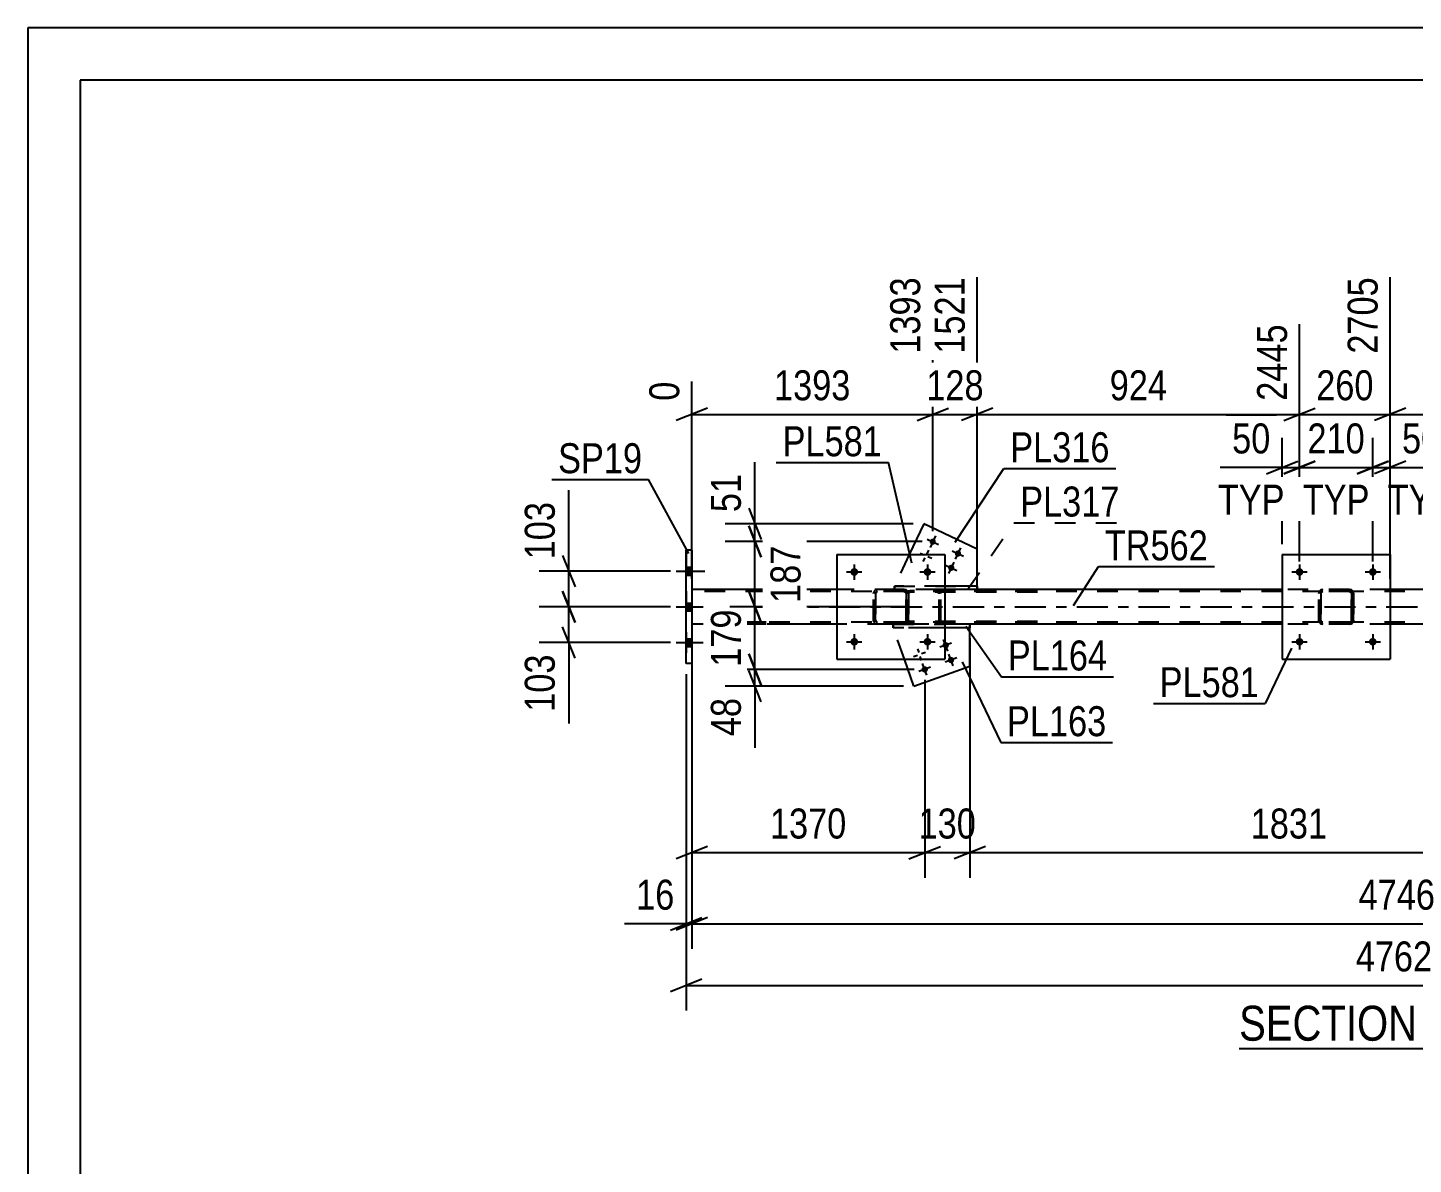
# Model space of a CAD drawing. Header units: millimetres. Extents: x 0 to 594, y 0 to 420.
# Drawn here: x 0 to 132.4, y 311.4 to 420 of the extents above; entities that cross this region are included whole.
import ezdxf

# ---------------------------------------------------------------- set-up
doc = ezdxf.new("R2010")
doc.units = ezdxf.units.MM
doc.linetypes.add('DXK_LINE_DOT2', pattern=[3.9198, 1.9599, -1.9599])
doc.linetypes.add('DXK_LINE_DOT3', pattern=[5.9187, 2.979, -0.9799, 0.9799, -0.9799])
doc.styles.add('Arial Narrow', font='ARIALN.TTF', dxfattribs={"height": 0.2})

# ---------------------------------------------------------------- blocks, each defined once
blk = doc.blocks.new('Unknown-570345816-1135')
at = {"color": 5, "linetype": 'Continuous'}
for p, q in [((594, 420), (0, 420)), ((0, 420), (0, 0)), ((589, 415), (5, 415)), ((5, 415), (5, 5))]:
    blk.add_line(p, q, dxfattribs=at)
blk = doc.blocks.new('Unknown-570345816-11 - 4057')
at = {"color": 6, "linetype": 'Continuous'}
blk.add_line((115.8, 322.45), (143.45, 322.45), dxfattribs=at)
at = {"color": 0, "linetype": 'Continuous'}
for points in [[(133.91, 323.2), (133.91, 326.7), (115.8, 326.7), (115.8, 323.2)], [(137.52, 323.2), (137.52, 326.7), (134.96, 326.7), (134.96, 323.2)], [(139.84, 323.2), (139.84, 326.7), (138.57, 326.7), (138.57, 323.2)], [(143.45, 323.2), (143.45, 326.7), (140.89, 326.7), (140.89, 323.2)]]:
    blk.add_wipeout(points, dxfattribs=at)
at = {"color": 7, "linetype": 'Continuous', "style": 'Arial Narrow'}
for s, p in [('SECTION ', (115.8, 323.2)), ('A', (134.96, 323.2)), ('A', (140.89, 323.2)), ('-', (138.57, 323.2))]:
    blk.add_text(s, height=3.34, dxfattribs=at).set_placement(p)
blk = doc.blocks.new('Part-570345816-4169 - 4057')
at = {"color": 2, "linetype": 'Continuous'}
for p, q in [((63.48, 370.07), (62.94, 370.07)), ((62.94, 359.24), (62.94, 370.07)), ((63.48, 370.07), (63.48, 359.24)), ((63.48, 359.24), (62.94, 359.24))]:
    blk.add_line(p, q, dxfattribs=at)
at = {"color": 7, "linetype": 'DXK_LINE_DOT2'}
for p, q in [((62.94, 370.07), (62.94, 359.24)), ((63.48, 370.07), (63.48, 359.24))]:
    blk.add_line(p, q, dxfattribs=at)
blk = doc.blocks.new('Bolt-570345816-4073 - 4057')
at = {"linetype": 'Continuous'}
for points in [[(87.47, 360.89, -1), (88.04, 361.09, -1)], [(85.46, 358.58, -1), (86.03, 358.78, -1)], [(87.97, 359.47, -1), (88.54, 359.68, -1)]]:
    blk.add_hatch(color=1, dxfattribs=at).paths.add_polyline_path(points)
at = {"color": 1, "linetype": 'Continuous'}
for p, q in [((85.04, 360.66), (85.17, 360.29)), ((85.81, 360.3), (85.43, 360.16)), ((88.32, 361.19), (87.19, 360.79)), ((87.96, 360.42), (87.55, 361.55)), ((84.68, 359.9), (85.05, 360.03)), ((85.44, 359.53), (85.31, 359.91)), ((85.94, 358.12), (85.54, 359.25)), ((88.82, 359.78), (87.69, 359.37)), ((88.46, 359.01), (88.06, 360.14)), ((86.31, 358.88), (85.18, 358.48))]:
    blk.add_line(p, q, dxfattribs=at)
blk = doc.blocks.new('Part-570345816-4080 - 4057')
at = {"color": 7, "linetype": 'DXK_LINE_DOT2'}
for p, q in [((82.74, 362.65), (82.74, 362.99)), ((82.74, 362.99), (87.68, 362.99)), ((82.74, 362.99), (82.74, 362.65)), ((90.06, 362.65), (90.06, 362.99)), ((87.68, 362.65), (82.74, 362.65))]:
    blk.add_line(p, q, dxfattribs=at)
at = {"color": 2, "linetype": 'Continuous'}
for p, q in [((90.06, 362.99), (87.68, 362.99)), ((90.06, 362.99), (90.06, 362.99)), ((90.06, 362.99), (90.06, 362.65)), ((90.06, 362.65), (87.68, 362.65)), ((90.06, 362.65), (90.06, 362.65))]:
    blk.add_line(p, q, dxfattribs=at)
blk = doc.blocks.new('Part-570345816-4085 - 4057')
at = {"color": 2, "linetype": 'Continuous'}
for p, q in [((85.65, 372.58), (84.27, 369.65)), ((90.77, 370.16), (85.65, 372.58)), ((90.77, 366.65), (90.77, 370.16))]:
    blk.add_line(p, q, dxfattribs=at)
at = {"color": 7, "linetype": 'DXK_LINE_DOT2'}
for p, q in [((84.27, 369.65), (82.85, 366.65)), ((82.85, 366.65), (90.77, 366.65))]:
    blk.add_line(p, q, dxfattribs=at)
blk = doc.blocks.new('Part-570345816-4101 - 4057')
at = {"color": 2, "linetype": 'Continuous'}
for p, q in [((70.58, 366.32), (63.48, 366.32)), ((77.34, 366.32), (70.68, 366.32)), ((119.91, 366.32), (90.77, 366.32)), ((149.13, 366.32), (130.24, 366.32)), ((70.58, 362.99), (63.48, 362.99)), ((77.34, 362.99), (70.68, 362.99)), ((119.91, 362.99), (90.06, 362.99)), ((149.27, 362.99), (130.24, 362.99))]:
    blk.add_line(p, q, dxfattribs=at)
at = {"color": 7, "linetype": 'DXK_LINE_DOT2'}
for p, q in [((63.48, 366.32), (63.48, 362.99)), ((70.58, 366.12), (63.48, 366.12)), ((198.28, 366.12), (70.68, 366.12)), ((90.77, 366.32), (77.34, 366.32)), ((130.24, 366.32), (119.91, 366.32)), ((70.58, 363.19), (63.48, 363.19)), ((198.28, 363.19), (70.68, 363.19)), ((90.06, 362.99), (77.34, 362.99)), ((130.24, 362.99), (119.91, 362.99))]:
    blk.add_line(p, q, dxfattribs=at)
at = {"color": 7, "linetype": 'DXK_LINE_DOT3'}
for p, q in [((63.48, 364.65), (70.58, 364.65)), ((70.68, 364.65), (198.28, 364.65))]:
    blk.add_line(p, q, dxfattribs=at)
blk = doc.blocks.new('Bolt-570345816-4102 - 4057')
at = {"linetype": 'Continuous'}
for points in [[(63.48, 367.7), (63.48, 368.44), (62.94, 368.44), (62.94, 367.7)], [(63.48, 367.7), (63.48, 368.44), (62.94, 368.44), (62.94, 367.7)], [(63.48, 367.7), (63.48, 368.44), (62.94, 368.44), (62.94, 367.7)], [(63.48, 364.29), (63.48, 365.02), (62.94, 365.02), (62.94, 364.29)], [(63.48, 364.29), (63.48, 365.02), (62.94, 365.02), (62.94, 364.29)], [(63.48, 360.87), (63.48, 361.6), (62.94, 361.6), (62.94, 360.87)], [(63.48, 360.87), (63.48, 361.6), (62.94, 361.6), (62.94, 360.87)], [(63.48, 360.87), (63.48, 361.6), (62.94, 361.6), (62.94, 360.87)]]:
    blk.add_hatch(color=1, dxfattribs=at).paths.add_polyline_path(points)
at = {"color": 1, "linetype": 'Continuous'}
for p, q in [((62.94, 368.44), (63.48, 368.44)), ((62.94, 368.44), (63.48, 368.44)), ((62.94, 368.44), (63.48, 368.44)), ((61.98, 368.07), (64.74, 368.07)), ((61.98, 368.07), (64.74, 368.07)), ((61.98, 368.07), (64.74, 368.07)), ((62.94, 367.7), (63.48, 367.7)), ((62.94, 367.7), (63.48, 367.7)), ((62.94, 367.7), (63.48, 367.7)), ((61.98, 364.65), (64.74, 364.65)), ((61.98, 364.65), (64.74, 364.65)), ((62.94, 365.02), (63.48, 365.02)), ((62.94, 365.02), (63.48, 365.02)), ((62.94, 364.29), (63.48, 364.29)), ((62.94, 364.29), (63.48, 364.29)), ((62.94, 361.6), (63.48, 361.6)), ((62.94, 361.6), (63.48, 361.6)), ((62.94, 361.6), (63.48, 361.6)), ((61.98, 361.24), (64.74, 361.24)), ((61.98, 361.24), (64.74, 361.24)), ((61.98, 361.24), (64.74, 361.24)), ((62.94, 360.87), (63.48, 360.87)), ((62.94, 360.87), (63.48, 360.87)), ((62.94, 360.87), (63.48, 360.87))]:
    blk.add_line(p, q, dxfattribs=at)
blk = doc.blocks.new('Part-570345816-4116 - 4057')
at = {"color": 7, "linetype": 'DXK_LINE_DOT2'}
for p in [(90.06, 362.65), (83.81, 359.65)]:
    blk.add_line(p, (82.74, 362.65), dxfattribs=at)
at = {"color": 2, "linetype": 'Continuous'}
for p, q in [((90.06, 358.98), (90.06, 362.65)), ((84.72, 357.08), (83.81, 359.65)), ((84.72, 357.08), (90.06, 358.98))]:
    blk.add_line(p, q, dxfattribs=at)
blk = doc.blocks.new('Bolt-570345816-4122 - 4057')
at = {"linetype": 'Continuous'}
for points in [[(86.78, 370.76, -1), (86.24, 371.01, -1)], [(89.19, 369.62, -1), (88.65, 369.88, -1)], [(88.55, 368.26, -1), (88.01, 368.52, -1)]]:
    blk.add_hatch(color=1, dxfattribs=at).paths.add_polyline_path(points)
at = {"color": 1, "linetype": 'Continuous'}
for p, q in [((85.97, 371.14), (87.05, 370.63)), ((86.76, 371.43), (86.25, 370.34)), ((85.32, 369.79), (85.69, 369.62)), ((86.12, 370.07), (85.95, 369.71)), ((88.38, 370), (89.46, 369.49)), ((89.18, 370.29), (88.66, 369.2)), ((85.61, 368.99), (85.78, 369.35)), ((86.41, 369.27), (86.05, 369.44)), ((87.74, 368.65), (88.82, 368.13)), ((88.53, 368.93), (88.02, 367.85))]:
    blk.add_line(p, q, dxfattribs=at)
blk = doc.blocks.new('Bolt-570345816-4123 - 4057')
at = {"linetype": 'Continuous'}
for points in [[(79.38, 367.99, -1), (78.64, 367.99, -1)], [(86.38, 367.99, -1), (85.64, 367.99, -1)]]:
    blk.add_hatch(color=1, dxfattribs=at).paths.add_polyline_path(points)
at = {"color": 1, "linetype": 'Continuous'}
for p, q in [((79.01, 368.72), (79.01, 367.25)), ((86.01, 368.72), (86.01, 367.25)), ((78.28, 367.99), (79.74, 367.99)), ((85.28, 367.99), (86.74, 367.99))]:
    blk.add_line(p, q, dxfattribs=at)
blk = doc.blocks.new('Bolt-570345816-4124 - 4057')
at = {"linetype": 'Continuous'}
for points in [[(79.38, 361.32, -1), (78.64, 361.32, -1)], [(86.38, 361.32, -1), (85.64, 361.32, -1)]]:
    blk.add_hatch(color=1, dxfattribs=at).paths.add_polyline_path(points)
at = {"color": 1, "linetype": 'Continuous'}
for p, q in [((79.01, 362.05), (79.01, 360.59)), ((86.01, 362.05), (86.01, 360.59)), ((78.28, 361.32), (79.74, 361.32)), ((85.28, 361.32), (86.74, 361.32))]:
    blk.add_line(p, q, dxfattribs=at)
blk = doc.blocks.new('Bolt-570345816-4130 - 4057')
at = {"linetype": 'Continuous'}
for points in [[(121.94, 367.99, -1), (121.21, 367.99, -1)], [(128.94, 367.99, -1), (128.21, 367.99, -1)]]:
    blk.add_hatch(color=1, dxfattribs=at).paths.add_polyline_path(points)
at = {"color": 1, "linetype": 'Continuous'}
for p, q in [((121.58, 368.72), (121.58, 367.25)), ((128.58, 368.72), (128.58, 367.25)), ((120.84, 367.99), (122.31, 367.99)), ((127.84, 367.99), (129.31, 367.99))]:
    blk.add_line(p, q, dxfattribs=at)
blk = doc.blocks.new('Bolt-570345816-4131 - 4057')
at = {"linetype": 'Continuous'}
for points in [[(121.94, 361.32, -1), (121.21, 361.32, -1)], [(128.94, 361.32, -1), (128.21, 361.32, -1)]]:
    blk.add_hatch(color=1, dxfattribs=at).paths.add_polyline_path(points)
at = {"color": 1, "linetype": 'Continuous'}
for p, q in [((121.58, 362.05), (121.58, 360.59)), ((128.58, 362.05), (128.58, 360.59)), ((120.84, 361.32), (122.31, 361.32)), ((127.84, 361.32), (129.31, 361.32))]:
    blk.add_line(p, q, dxfattribs=at)
blk = doc.blocks.new('Part-570345816-4136 - 4057')
at = {"color": 7, "linetype": 'DXK_LINE_DOT2'}
for p, q in [((82.85, 366.65), (82.85, 366.32)), ((82.85, 366.32), (82.85, 366.65)), ((82.85, 366.65), (82.85, 366.65)), ((87.68, 366.65), (82.85, 366.65)), ((82.85, 366.32), (82.85, 366.32)), ((87.68, 366.32), (82.85, 366.32)), ((90.77, 366.32), (90.77, 366.65))]:
    blk.add_line(p, q, dxfattribs=at)
at = {"color": 2, "linetype": 'Continuous'}
for p, q in [((90.77, 366.65), (87.68, 366.65)), ((90.77, 366.32), (87.68, 366.32)), ((90.77, 366.65), (90.77, 366.32))]:
    blk.add_line(p, q, dxfattribs=at)
blk = doc.blocks.new('Part-570345816-4141 - 4057')
at = {"color": 2, "linetype": 'Continuous'}
for p, q in [((77.34, 369.65), (77.34, 359.65)), ((77.34, 369.65), (87.68, 369.65)), ((87.68, 369.65), (87.68, 359.65)), ((77.34, 359.65), (87.68, 359.65))]:
    blk.add_line(p, q, dxfattribs=at)
blk = doc.blocks.new('Part-570345816-4142 - 4057')
at = {"color": 7, "linetype": 'DXK_LINE_DOT2'}
for p, q in [((80.84, 365.92), (80.87, 366.07)), ((80.87, 366.07), (80.84, 365.92)), ((80.84, 363.39), (80.84, 365.92)), ((80.84, 365.92), (80.84, 365.92)), ((80.84, 363.39), (80.84, 365.92)), ((81.04, 365.92), (81.06, 366)), ((81.06, 366), (81.04, 365.92)), ((81.04, 363.39), (81.04, 365.92)), ((81.04, 365.92), (81.04, 365.92)), ((81.04, 365.92), (81.04, 363.39)), ((81.06, 366), (81.1, 366.06)), ((81.1, 366.06), (81.06, 366)), ((81.09, 366.29), (81.24, 366.32)), ((81.24, 366.32), (81.09, 366.29)), ((81.1, 366.06), (81.17, 366.1)), ((81.17, 366.1), (81.1, 366.06)), ((81.24, 366.12), (81.17, 366.1)), ((83.78, 366.32), (81.24, 366.32)), ((83.78, 366.12), (81.24, 366.12)), ((83.78, 366.32), (83.93, 366.29)), ((83.93, 366.29), (83.78, 366.32)), ((83.78, 366.12), (83.85, 366.1)), ((83.85, 366.1), (83.92, 366.06)), ((83.92, 366.06), (83.85, 366.1)), ((83.92, 366.06), (83.96, 366)), ((83.96, 366), (83.92, 366.06)), ((83.96, 366), (83.98, 365.92)), ((83.98, 365.92), (83.96, 366)), ((83.98, 363.39), (83.98, 365.92)), ((83.98, 365.92), (83.98, 365.92)), ((83.98, 365.92), (83.98, 363.39)), ((84.15, 366.07), (84.18, 365.92)), ((84.18, 365.92), (84.15, 366.07)), ((84.18, 363.39), (84.18, 365.92)), ((84.18, 365.92), (84.18, 365.92)), ((84.18, 365.92), (84.18, 363.39)), ((80.84, 363.39), (80.84, 363.39)), ((80.87, 363.23), (80.84, 363.39)), ((80.84, 363.39), (80.87, 363.23)), ((81.04, 363.39), (81.04, 363.39)), ((81.06, 363.31), (81.04, 363.39)), ((81.04, 363.39), (81.06, 363.31)), ((81.1, 363.25), (81.06, 363.31)), ((81.06, 363.31), (81.1, 363.25)), ((81.24, 362.99), (81.09, 363.02)), ((81.09, 363.02), (81.24, 362.99)), ((81.17, 363.2), (81.1, 363.25)), ((81.1, 363.25), (81.17, 363.2)), ((81.24, 363.19), (81.17, 363.2)), ((83.78, 363.19), (81.24, 363.19)), ((83.78, 362.99), (81.24, 362.99)), ((83.85, 363.2), (83.78, 363.19)), ((83.93, 363.02), (83.78, 362.99)), ((83.78, 362.99), (83.93, 363.02)), ((83.92, 363.25), (83.85, 363.2)), ((83.85, 363.2), (83.92, 363.25)), ((83.96, 363.31), (83.92, 363.25)), ((83.92, 363.25), (83.96, 363.31)), ((83.98, 363.39), (83.96, 363.31)), ((83.96, 363.31), (83.98, 363.39)), ((83.98, 363.39), (83.98, 363.39)), ((84.18, 363.39), (84.15, 363.23)), ((84.15, 363.23), (84.18, 363.39)), ((84.18, 363.39), (84.18, 363.39))]:
    blk.add_line(p, q, dxfattribs=at)
at = {"color": 7, "linetype": 'DXK_LINE_DOT3'}
blk.add_line((82.51, 364.65), (82.51, 364.65), dxfattribs=at)
at = {"color": 7, "linetype": 'DXK_LINE_DOT2'}
for centre, start, end in [((81.24, 365.92), 112.5, 157.5), ((81.24, 365.92), 112.5, 157.5), ((83.78, 365.92), 22.5, 67.5), ((83.78, 365.92), 22.5, 67.5), ((81.24, 363.39), 202.5, 247.5), ((81.24, 363.39), 202.5, 247.5), ((83.78, 363.39), 292.5, 337.5), ((83.78, 363.39), 292.5, 337.5)]:
    blk.add_arc(centre, 0.4, start, end, dxfattribs=at)
blk = doc.blocks.new('Part-570345816-4163 - 4057')
at = {"color": 2, "linetype": 'Continuous'}
for p, q in [((119.91, 369.65), (119.91, 359.65)), ((119.91, 369.65), (130.24, 369.65)), ((130.24, 369.65), (130.24, 359.65)), ((119.91, 359.65), (130.24, 359.65))]:
    blk.add_line(p, q, dxfattribs=at)
blk = doc.blocks.new('Part-570345816-4164 - 4057')
at = {"color": 7, "linetype": 'DXK_LINE_DOT2'}
for p, q in [((123.41, 365.92), (123.44, 366.07)), ((123.44, 366.07), (123.41, 365.92)), ((123.41, 363.39), (123.41, 365.92)), ((123.41, 365.92), (123.41, 365.92)), ((123.41, 363.39), (123.41, 365.92)), ((123.61, 365.92), (123.62, 366)), ((123.62, 366), (123.61, 365.92)), ((123.61, 363.39), (123.61, 365.92)), ((123.61, 365.92), (123.61, 365.92)), ((123.61, 365.92), (123.61, 363.39)), ((123.62, 366), (123.67, 366.06)), ((123.67, 366.06), (123.62, 366)), ((123.66, 366.29), (123.81, 366.32)), ((123.81, 366.32), (123.66, 366.29)), ((123.67, 366.06), (123.73, 366.1)), ((123.73, 366.1), (123.67, 366.06)), ((123.81, 366.12), (123.73, 366.1)), ((126.34, 366.32), (123.81, 366.32)), ((126.34, 366.12), (123.81, 366.12)), ((126.34, 366.32), (126.5, 366.29)), ((126.5, 366.29), (126.34, 366.32)), ((126.34, 366.12), (126.42, 366.1)), ((126.42, 366.1), (126.48, 366.06)), ((126.48, 366.06), (126.42, 366.1)), ((126.48, 366.06), (126.53, 366)), ((126.53, 366), (126.48, 366.06)), ((126.53, 366), (126.54, 365.92)), ((126.54, 365.92), (126.53, 366)), ((126.54, 363.39), (126.54, 365.92)), ((126.54, 365.92), (126.54, 365.92)), ((126.54, 365.92), (126.54, 363.39)), ((126.71, 366.07), (126.74, 365.92)), ((126.74, 365.92), (126.71, 366.07)), ((126.74, 363.39), (126.74, 365.92)), ((126.74, 365.92), (126.74, 365.92)), ((126.74, 365.92), (126.74, 363.39)), ((123.41, 363.39), (123.41, 363.39)), ((123.44, 363.23), (123.41, 363.39)), ((123.41, 363.39), (123.44, 363.23)), ((123.61, 363.39), (123.61, 363.39)), ((123.62, 363.31), (123.61, 363.39)), ((123.61, 363.39), (123.62, 363.31)), ((123.67, 363.25), (123.62, 363.31)), ((123.62, 363.31), (123.67, 363.25)), ((123.81, 362.99), (123.66, 363.02)), ((123.66, 363.02), (123.81, 362.99)), ((123.73, 363.2), (123.67, 363.25)), ((123.67, 363.25), (123.73, 363.2)), ((123.81, 363.19), (123.73, 363.2)), ((126.34, 363.19), (123.81, 363.19)), ((126.34, 362.99), (123.81, 362.99)), ((126.42, 363.2), (126.34, 363.19)), ((126.5, 363.02), (126.34, 362.99)), ((126.34, 362.99), (126.5, 363.02)), ((126.48, 363.25), (126.42, 363.2)), ((126.42, 363.2), (126.48, 363.25)), ((126.53, 363.31), (126.48, 363.25)), ((126.48, 363.25), (126.53, 363.31)), ((126.54, 363.39), (126.53, 363.31)), ((126.53, 363.31), (126.54, 363.39)), ((126.54, 363.39), (126.54, 363.39)), ((126.74, 363.39), (126.71, 363.23)), ((126.71, 363.23), (126.74, 363.39)), ((126.74, 363.39), (126.74, 363.39))]:
    blk.add_line(p, q, dxfattribs=at)
at = {"color": 7, "linetype": 'DXK_LINE_DOT3'}
blk.add_line((125.08, 364.65), (125.08, 364.65), dxfattribs=at)
at = {"color": 7, "linetype": 'DXK_LINE_DOT2'}
for centre, start, end in [((123.81, 365.92), 112.5, 157.5), ((123.81, 365.92), 112.5, 157.5), ((126.34, 365.92), 22.5, 67.5), ((126.34, 365.92), 22.5, 67.5), ((123.81, 363.39), 202.5, 247.5), ((123.81, 363.39), 202.5, 247.5), ((126.34, 363.39), 292.5, 337.5), ((126.34, 363.39), 292.5, 337.5)]:
    blk.add_arc(centre, 0.4, start, end, dxfattribs=at)
blk = doc.blocks.new('Part-570345816-4171 - 4057')
at = {"color": 7, "linetype": 'DXK_LINE_DOT2'}
for p, q in [((84.04, 366.02), (84.02, 365.91)), ((84.02, 363.4), (84.02, 365.91)), ((84.16, 365.91), (84.18, 365.96)), ((84.16, 363.4), (84.16, 365.91)), ((84.18, 365.96), (84.21, 366.01)), ((84.31, 366.18), (84.2, 366.16)), ((84.21, 366.01), (84.25, 366.04)), ((84.25, 366.04), (84.31, 366.05)), ((96.54, 366.18), (84.31, 366.18)), ((96.54, 366.05), (84.31, 366.05)), ((87.09, 366.16), (86.98, 366.18)), ((86.98, 366.05), (87.04, 366.04)), ((87.04, 366.04), (87.08, 366.01)), ((87.08, 366.01), (87.12, 365.96)), ((87.12, 365.96), (87.13, 365.91)), ((87.13, 363.4), (87.13, 365.91)), ((87.27, 365.91), (87.25, 366.02)), ((87.27, 363.4), (87.27, 365.91)), ((84.02, 363.4), (84.04, 363.29)), ((84.18, 363.35), (84.16, 363.4)), ((84.21, 363.3), (84.18, 363.35)), ((84.2, 363.15), (84.31, 363.13)), ((84.25, 363.27), (84.21, 363.3)), ((84.31, 363.26), (84.25, 363.27)), ((96.54, 363.26), (84.31, 363.26)), ((96.54, 363.13), (84.31, 363.13)), ((87.04, 363.27), (86.98, 363.26)), ((86.98, 363.13), (87.09, 363.15)), ((87.08, 363.3), (87.04, 363.27)), ((87.12, 363.35), (87.08, 363.3)), ((87.13, 363.4), (87.12, 363.35)), ((87.25, 363.29), (87.27, 363.4))]:
    blk.add_line(p, q, dxfattribs=at)
for centre, start, end in [((84.3, 365.9), 110.7583, 155.68), ((87, 365.9), 24.32, 69.2417), ((84.3, 363.41), 204.32, 249.2417), ((87, 363.41), 290.7583, 335.68)]:
    blk.add_arc(centre, 0.276, start, end, dxfattribs=at)
blk = doc.blocks.new('StraightDimension-570345816-4418 - 4057')
at = {"color": 7, "linetype": 'Continuous'}
for p, q in [((69.52, 372.58), (69.52, 378.49)), ((69.52, 372.58), (69.52, 378.49)), ((68.92, 374.08), (70.12, 371.08)), ((84.65, 372.58), (66.67, 372.58)), ((70.12, 369.39), (68.92, 372.39)), ((69.52, 370.89), (69.52, 372.58)), ((85.51, 370.89), (66.67, 370.89))]:
    blk.add_line(p, q, dxfattribs=at)
at = {"color": 0}
blk.add_wipeout([(68.77, 377.96), (64.57, 377.96), (64.57, 373.11), (68.77, 373.11)], dxfattribs=at)
at = {"color": 3, "style": 'Arial Narrow'}
blk.add_text('51', height=2.863, rotation=90.0002, dxfattribs=at).set_placement((68.17, 373.71))
blk = doc.blocks.new('StraightDimension-570345816-4294 - 4057')
at = {"color": 7, "linetype": 'Continuous'}
for p, q in [((90.06, 361.65), (90.06, 338.77)), ((85.74, 357.68), (85.74, 338.77)), ((84.24, 340.57), (87.24, 341.77)), ((91.56, 341.77), (88.56, 340.57)), ((85.74, 341.17), (90.06, 341.17))]:
    blk.add_line(p, q, dxfattribs=at)
at = {"color": 0}
blk.add_wipeout([(91.24, 341.92), (91.24, 346.12), (84.56, 346.12), (84.56, 341.92)], dxfattribs=at)
at = {"color": 3, "style": 'Arial Narrow'}
blk.add_text('130', height=2.863, dxfattribs=at).set_placement((85.16, 342.52))
blk = doc.blocks.new('StraightDimension-570345816-12986 - 4057')
at = {"color": 7, "linetype": 'Continuous'}
for p, q in [((86.51, 371.89), (86.51, 396.16)), ((63.48, 367.32), (63.48, 386.18)), ((64.98, 383.65), (61.98, 382.45)), ((63.48, 383.05), (86.51, 383.05)), ((85.01, 382.45), (88.01, 383.65))]:
    blk.add_line(p, q, dxfattribs=at)
at = {"color": 0}
blk.add_wipeout([(79.25, 383.8), (79.25, 388), (70.74, 388), (70.74, 383.8)], dxfattribs=at)
at = {"color": 3, "style": 'Arial Narrow'}
blk.add_text('1393', height=2.863, dxfattribs=at).set_placement((71.34, 384.4))
at = {"color": 0, "linetype": 'Continuous'}
for points in [[(85.91, 396.76), (81.71, 396.76), (81.71, 388.25), (85.91, 388.25)], [(62.88, 386.78), (58.68, 386.78), (58.68, 383.75), (62.88, 383.75)]]:
    blk.add_wipeout(points, dxfattribs=at)
at = {"color": 3, "linetype": 'Continuous', "style": 'Arial Narrow'}
for s, height, p in [('1393', 2.863, (85.31, 388.85)), ('0', 2.86, (62.28, 384.35))]:
    blk.add_text(s, height=height, rotation=90.0002, dxfattribs=at).set_placement(p)
blk = doc.blocks.new('StraightDimension-570345816-4288 - 4057')
at = {"color": 7, "linetype": 'Continuous'}
for p, q in [((63.48, 361.99), (63.48, 338.77)), ((85.74, 357.68), (85.74, 338.77)), ((64.98, 341.77), (61.98, 340.57)), ((84.24, 340.57), (87.24, 341.77)), ((63.48, 341.17), (85.74, 341.17))]:
    blk.add_line(p, q, dxfattribs=at)
at = {"color": 0}
blk.add_wipeout([(78.87, 341.92), (78.87, 346.12), (70.35, 346.12), (70.35, 341.92)], dxfattribs=at)
at = {"color": 3, "style": 'Arial Narrow'}
blk.add_text('1370', height=2.863, dxfattribs=at).set_placement((70.95, 342.52))
blk = doc.blocks.new('StraightDimension-570345816-12982 - 4057')
at = {"color": 7, "linetype": 'Continuous'}
for p, q in [((130.24, 367.32), (130.24, 396.16)), ((150.98, 373.12), (150.98, 391.66)), ((131.74, 383.65), (128.74, 382.45)), ((130.24, 383.05), (150.98, 383.05)), ((149.48, 382.45), (152.48, 383.65))]:
    blk.add_line(p, q, dxfattribs=at)
at = {"color": 0}
blk.add_wipeout([(143.95, 383.8), (143.95, 388), (137.27, 388), (137.27, 383.8)], dxfattribs=at)
at = {"color": 3, "style": 'Arial Narrow'}
blk.add_text('622', height=2.863, dxfattribs=at).set_placement((137.87, 384.4))
at = {"color": 0, "linetype": 'Continuous'}
blk.add_wipeout([(150.38, 392.26), (146.18, 392.26), (146.18, 383.75), (150.38, 383.75)], dxfattribs=at)
at = {"color": 3, "linetype": 'Continuous', "style": 'Arial Narrow'}
blk.add_text('3327', height=2.863, rotation=90.0002, dxfattribs=at).set_placement((149.78, 384.35))
blk = doc.blocks.new('StraightDimension-570345816-4300 - 4057')
at = {"color": 7, "linetype": 'Continuous'}
for p, q in [((90.06, 361.65), (90.06, 338.77)), ((151.08, 353.82), (151.08, 338.77)), ((91.56, 341.77), (88.56, 340.57)), ((149.58, 340.57), (152.58, 341.77)), ((90.06, 341.17), (151.08, 341.17))]:
    blk.add_line(p, q, dxfattribs=at)
at = {"color": 0}
blk.add_wipeout([(124.83, 341.92), (124.83, 346.12), (116.31, 346.12), (116.31, 341.92)], dxfattribs=at)
at = {"color": 3, "style": 'Arial Narrow'}
blk.add_text('1831', height=2.863, dxfattribs=at).set_placement((116.91, 342.52))
blk = doc.blocks.new('StraightDimension-570345816-4325 - 4057')
at = {"color": 7, "linetype": 'Continuous'}
for p, q in [((62.94, 358.24), (62.94, 331.97)), ((63.48, 358.24), (63.48, 331.97)), ((62.94, 334.37), (57.04, 334.37)), ((62.94, 334.37), (57.04, 334.37)), ((61.44, 333.77), (64.44, 334.97)), ((64.98, 334.97), (61.98, 333.77)), ((62.94, 334.37), (63.48, 334.37))]:
    blk.add_line(p, q, dxfattribs=at)
at = {"color": 0}
blk.add_wipeout([(62.42, 335.12), (62.42, 339.32), (57.56, 339.32), (57.56, 335.12)], dxfattribs=at)
at = {"color": 3, "style": 'Arial Narrow'}
blk.add_text('16', height=2.863, dxfattribs=at).set_placement((58.16, 335.72))
blk = doc.blocks.new('StraightDimension-570345816-4335 - 4057')
at = {"color": 7, "linetype": 'Continuous'}
for p, q in [((63.48, 358.24), (63.48, 331.97)), ((64.98, 334.97), (61.98, 333.77)), ((63.48, 334.37), (198.28, 334.37))]:
    blk.add_line(p, q, dxfattribs=at)
at = {"color": 0}
blk.add_wipeout([(135.13, 335.12), (135.13, 339.32), (126.62, 339.32), (126.62, 335.12)], dxfattribs=at)
at = {"color": 3, "style": 'Arial Narrow'}
blk.add_text('4746', height=2.863, dxfattribs=at).set_placement((127.22, 335.72))
blk = doc.blocks.new('StraightDimension-570345816-4356 - 4057')
at = {"color": 7, "linetype": 'Continuous'}
for p, q in [((51.73, 368.07), (51.73, 375.81)), ((51.73, 368.07), (51.73, 375.81)), ((51.13, 369.57), (52.33, 366.57)), ((61.45, 368.07), (48.88, 368.07)), ((51.73, 364.65), (51.73, 368.07)), ((52.33, 363.15), (51.13, 366.15)), ((61.45, 364.65), (48.88, 364.65))]:
    blk.add_line(p, q, dxfattribs=at)
at = {"color": 0}
blk.add_wipeout([(50.98, 375.28), (46.78, 375.28), (46.78, 368.6), (50.98, 368.6)], dxfattribs=at)
at = {"color": 3, "style": 'Arial Narrow'}
blk.add_text('103', height=2.863, rotation=90.0002, dxfattribs=at).set_placement((50.38, 369.2))
blk = doc.blocks.new('StraightDimension-570345816-4366 - 4057')
at = {"color": 7, "linetype": 'Continuous'}
for p, q in [((51.13, 366.15), (52.33, 363.15)), ((61.45, 364.65), (48.88, 364.65)), ((51.73, 361.24), (51.73, 364.65)), ((52.33, 359.74), (51.13, 362.74)), ((61.45, 361.24), (48.88, 361.24)), ((51.73, 361.24), (51.73, 353.5)), ((51.73, 361.24), (51.73, 353.5))]:
    blk.add_line(p, q, dxfattribs=at)
at = {"color": 0}
blk.add_wipeout([(50.98, 360.71), (46.78, 360.71), (46.78, 354.03), (50.98, 354.03)], dxfattribs=at)
at = {"color": 3, "style": 'Arial Narrow'}
blk.add_text('103', height=2.863, rotation=90.0002, dxfattribs=at).set_placement((50.38, 354.63))
blk = doc.blocks.new('StraightDimension-570345816-4377 - 4057')
at = {"color": 7, "linetype": 'Continuous'}
for p, q in [((62.94, 358.24), (62.94, 326.07)), ((64.44, 329.07), (61.44, 327.87)), ((62.94, 328.47), (198.28, 328.47))]:
    blk.add_line(p, q, dxfattribs=at)
at = {"color": 0}
blk.add_wipeout([(134.87, 329.22), (134.87, 333.42), (126.35, 333.42), (126.35, 329.22)], dxfattribs=at)
at = {"color": 3, "style": 'Arial Narrow'}
blk.add_text('4762', height=2.863, dxfattribs=at).set_placement((126.95, 329.82))
blk = doc.blocks.new('StraightDimension-570345816-4388 - 4057')
at = {"color": 7, "linetype": 'Continuous'}
for p, q in [((68.92, 360.18), (70.12, 357.18)), ((84.74, 358.68), (66.67, 358.68)), ((70.12, 355.58), (68.92, 358.58)), ((69.52, 357.08), (69.52, 358.68)), ((83.72, 357.08), (66.67, 357.08)), ((69.52, 357.08), (69.52, 351.18)), ((69.52, 357.08), (69.52, 351.18))]:
    blk.add_line(p, q, dxfattribs=at)
at = {"color": 0}
blk.add_wipeout([(68.77, 356.56), (64.57, 356.56), (64.57, 351.7), (68.77, 351.7)], dxfattribs=at)
at = {"color": 3, "style": 'Arial Narrow'}
blk.add_text('48', height=2.863, rotation=90.0002, dxfattribs=at).set_placement((68.17, 352.3))
blk = doc.blocks.new('StraightDimension-570345816-4398 - 4057')
at = {"color": 7, "linetype": 'Continuous'}
for p, q in [((68.92, 366.15), (70.12, 363.15)), ((84.27, 364.65), (66.67, 364.65)), ((69.52, 358.68), (69.52, 364.65)), ((70.12, 357.18), (68.92, 360.18)), ((84.74, 358.68), (66.67, 358.68))]:
    blk.add_line(p, q, dxfattribs=at)
at = {"color": 0}
blk.add_wipeout([(68.77, 365.01), (64.57, 365.01), (64.57, 358.33), (68.77, 358.33)], dxfattribs=at)
at = {"color": 3, "style": 'Arial Narrow'}
blk.add_text('179', height=2.863, rotation=90.0002, dxfattribs=at).set_placement((68.17, 358.93))
blk = doc.blocks.new('StraightDimension-570345816-4408 - 4057')
at = {"color": 7, "linetype": 'Continuous'}
for p, q in [((68.92, 372.39), (70.12, 369.39)), ((85.51, 370.89), (67.12, 370.89)), ((69.52, 364.65), (69.52, 370.89)), ((70.12, 363.15), (68.92, 366.15)), ((84.27, 364.65), (67.12, 364.65))]:
    blk.add_line(p, q, dxfattribs=at)
at = {"color": 0}
blk.add_wipeout([(74.47, 371.11), (70.27, 371.11), (70.27, 364.43), (74.47, 364.43)], dxfattribs=at)
at = {"color": 3, "style": 'Arial Narrow'}
blk.add_text('187', height=2.863, rotation=90.0002, dxfattribs=at).set_placement((73.87, 365.03))
blk = doc.blocks.new('StraightDimension-570345816-13098 - 4057')
at = {"color": 7, "linetype": 'Continuous'}
for p, q in [((119.91, 370.65), (119.91, 380.82)), ((121.58, 368.99), (121.58, 380.82)), ((119.91, 377.97), (114, 377.97)), ((119.91, 377.97), (114, 377.97)), ((118.41, 377.37), (121.41, 378.57)), ((119.91, 377.97), (121.58, 377.97)), ((123.08, 378.57), (120.08, 377.37))]:
    blk.add_line(p, q, dxfattribs=at)
at = {"color": 0}
blk.add_wipeout([(119.38, 378.72), (119.38, 382.92), (114.53, 382.92), (114.53, 378.72)], dxfattribs=at)
at = {"color": 0, "linetype": 'Continuous'}
blk.add_wipeout([(120.75, 372.87), (120.75, 377.07), (113.16, 377.07), (113.16, 372.87)], dxfattribs=at)
at = {"color": 3, "style": 'Arial Narrow'}
blk.add_text('50', height=2.863, dxfattribs=at).set_placement((115.13, 379.32))
at = {"color": 3, "linetype": 'Continuous', "style": 'Arial Narrow'}
blk.add_text('TYP', height=2.863, dxfattribs=at).set_placement((113.76, 373.47))
blk = doc.blocks.new('StraightDimension-570345816-13096 - 4057')
at = {"color": 7, "linetype": 'Continuous'}
for p, q in [((128.58, 368.99), (128.58, 380.82)), ((130.24, 370.65), (130.24, 380.82)), ((127.08, 377.37), (130.08, 378.57)), ((128.58, 377.97), (130.24, 377.97)), ((131.74, 378.57), (128.74, 377.37)), ((130.24, 377.97), (136.15, 377.97)), ((130.24, 377.97), (136.15, 377.97))]:
    blk.add_line(p, q, dxfattribs=at)
at = {"color": 0}
blk.add_wipeout([(135.62, 378.72), (135.62, 382.92), (130.77, 382.92), (130.77, 378.72)], dxfattribs=at)
at = {"color": 0, "linetype": 'Continuous'}
blk.add_wipeout([(136.99, 372.87), (136.99, 377.07), (129.4, 377.07), (129.4, 372.87)], dxfattribs=at)
at = {"color": 3, "style": 'Arial Narrow'}
blk.add_text('50', height=2.863, dxfattribs=at).set_placement((131.37, 379.32))
at = {"color": 3, "linetype": 'Continuous', "style": 'Arial Narrow'}
blk.add_text('TYP', height=2.863, dxfattribs=at).set_placement((130, 373.47))
blk = doc.blocks.new('StraightDimension-570345816-12983 - 4057')
at = {"color": 7, "linetype": 'Continuous'}
for p, q in [((130.24, 367.32), (130.24, 396.16)), ((121.58, 368.99), (121.58, 391.66)), ((120.08, 382.45), (123.08, 383.65)), ((121.58, 383.05), (130.24, 383.05)), ((131.74, 383.65), (128.74, 382.45))]:
    blk.add_line(p, q, dxfattribs=at)
at = {"color": 0}
blk.add_wipeout([(129.25, 383.8), (129.25, 388), (122.57, 388), (122.57, 383.8)], dxfattribs=at)
at = {"color": 3, "style": 'Arial Narrow'}
blk.add_text('260', height=2.863, dxfattribs=at).set_placement((123.17, 384.4))
at = {"color": 0, "linetype": 'Continuous'}
blk.add_wipeout([(129.64, 396.76), (125.44, 396.76), (125.44, 388.25), (129.64, 388.25)], dxfattribs=at)
at = {"color": 3, "linetype": 'Continuous', "style": 'Arial Narrow'}
blk.add_text('2705', height=2.863, rotation=90.0002, dxfattribs=at).set_placement((129.04, 388.85))
blk = doc.blocks.new('StraightDimension-570345816-12984 - 4057')
at = {"color": 7, "linetype": 'Continuous'}
for p, q in [((90.77, 367.65), (90.77, 396.16)), ((121.58, 368.99), (121.58, 391.66)), ((92.27, 383.65), (89.27, 382.45)), ((90.77, 383.05), (121.58, 383.05)), ((120.08, 382.45), (123.08, 383.65))]:
    blk.add_line(p, q, dxfattribs=at)
at = {"color": 0}
blk.add_wipeout([(109.52, 383.8), (109.52, 388), (102.83, 388), (102.83, 383.8)], dxfattribs=at)
at = {"color": 3, "style": 'Arial Narrow'}
blk.add_text('924', height=2.863, dxfattribs=at).set_placement((103.43, 384.4))
at = {"color": 0, "linetype": 'Continuous'}
blk.add_wipeout([(120.98, 392.26), (116.78, 392.26), (116.78, 383.75), (120.98, 383.75)], dxfattribs=at)
at = {"color": 3, "linetype": 'Continuous', "style": 'Arial Narrow'}
blk.add_text('2445', height=2.863, rotation=90.0002, dxfattribs=at).set_placement((120.38, 384.35))
blk = doc.blocks.new('StraightDimension-570345816-12985 - 4057')
at = {"color": 7, "linetype": 'Continuous'}
for p, q in [((86.51, 371.89), (86.51, 396.16)), ((90.77, 367.65), (90.77, 396.16)), ((85.01, 382.45), (88.01, 383.65)), ((86.51, 383.05), (90.77, 383.05)), ((92.27, 383.65), (89.27, 382.45))]:
    blk.add_line(p, q, dxfattribs=at)
at = {"color": 0}
blk.add_wipeout([(91.98, 383.8), (91.98, 388), (85.3, 388), (85.3, 383.8)], dxfattribs=at)
at = {"color": 3, "style": 'Arial Narrow'}
blk.add_text('128', height=2.863, dxfattribs=at).set_placement((85.9, 384.4))
at = {"color": 0, "linetype": 'Continuous'}
blk.add_wipeout([(90.17, 396.76), (85.97, 396.76), (85.97, 388.25), (90.17, 388.25)], dxfattribs=at)
at = {"color": 3, "linetype": 'Continuous', "style": 'Arial Narrow'}
blk.add_text('1521', height=2.863, rotation=90.0002, dxfattribs=at).set_placement((89.57, 388.85))
blk = doc.blocks.new('StraightDimension-570345816-13097 - 4057')
at = {"color": 7, "linetype": 'Continuous'}
for p, q in [((121.58, 368.99), (121.58, 380.82)), ((128.58, 368.99), (128.58, 380.82)), ((120.08, 377.37), (123.08, 378.57)), ((121.58, 377.97), (128.58, 377.97)), ((130.08, 378.57), (127.08, 377.37))]:
    blk.add_line(p, q, dxfattribs=at)
at = {"color": 0}
blk.add_wipeout([(128.42, 378.72), (128.42, 382.92), (121.73, 382.92), (121.73, 378.72)], dxfattribs=at)
at = {"color": 0, "linetype": 'Continuous'}
blk.add_wipeout([(128.87, 372.87), (128.87, 377.07), (121.28, 377.07), (121.28, 372.87)], dxfattribs=at)
at = {"color": 3, "style": 'Arial Narrow'}
blk.add_text('210', height=2.863, dxfattribs=at).set_placement((122.33, 379.32))
at = {"color": 3, "linetype": 'Continuous', "style": 'Arial Narrow'}
blk.add_text('TYP', height=2.863, dxfattribs=at).set_placement((121.88, 373.47))
blk = doc.blocks.new('Mark-570345816-4076 - 4057')
at = {"color": 0}
blk.add_wipeout([(103.19, 358.58), (103.19, 361.58), (93.69, 361.58), (93.69, 358.58)], dxfattribs=at)
blk.add_wipeout([(103.19, 358.58), (103.19, 361.58), (93.69, 361.58), (93.69, 358.58)], dxfattribs=at)
at = {"color": 30, "linetype": 'Continuous'}
for p, q in [((89.69, 362.8), (93.09, 357.98)), ((93.09, 357.98), (103.79, 357.98))]:
    blk.add_line(p, q, dxfattribs=at)
at = {"color": 3, "style": 'Arial Narrow'}
blk.add_text('PL164', height=2.863, dxfattribs=at).set_placement((93.69, 358.58))
blk = doc.blocks.new('Mark-570345816-4081 - 4057')
at = {"color": 0}
blk.add_wipeout([(103.42, 378.48), (103.42, 381.48), (93.92, 381.48), (93.92, 378.48)], dxfattribs=at)
blk.add_wipeout([(103.42, 378.48), (103.42, 381.48), (93.92, 381.48), (93.92, 378.48)], dxfattribs=at)
at = {"color": 30, "linetype": 'Continuous'}
for p, q in [((88.65, 370.84), (93.32, 377.88)), ((93.32, 377.88), (104.02, 377.88))]:
    blk.add_line(p, q, dxfattribs=at)
at = {"color": 3, "style": 'Arial Narrow'}
blk.add_text('PL316', height=2.863, dxfattribs=at).set_placement((93.92, 378.48))
blk = doc.blocks.new('Mark-570345816-4097 - 4057')
at = {"color": 0}
blk.add_wipeout([(112.83, 369.1), (112.83, 372.1), (102.96, 372.1), (102.96, 369.1)], dxfattribs=at)
blk.add_wipeout([(112.83, 369.1), (112.83, 372.1), (102.96, 372.1), (102.96, 369.1)], dxfattribs=at)
at = {"color": 30, "linetype": 'Continuous'}
for p, q in [((99.96, 364.8), (102.36, 368.5)), ((102.36, 368.5), (113.43, 368.5))]:
    blk.add_line(p, q, dxfattribs=at)
at = {"color": 3, "style": 'Arial Narrow'}
blk.add_text('TR562', height=2.863, dxfattribs=at).set_placement((102.96, 369.1))
blk = doc.blocks.new('Mark-570345816-4165 - 4057')
at = {"color": 0}
blk.add_wipeout([(58.74, 377.43), (58.74, 380.43), (50.7, 380.43), (50.7, 377.43)], dxfattribs=at)
blk.add_wipeout([(58.74, 377.43), (58.74, 380.43), (50.7, 380.43), (50.7, 377.43)], dxfattribs=at)
at = {"color": 30, "linetype": 'Continuous'}
for p in [(50.1, 376.83), (63.21, 369.77)]:
    blk.add_line(p, (59.34, 376.83), dxfattribs=at)
at = {"color": 3, "style": 'Arial Narrow'}
blk.add_text('SP19', height=2.863, dxfattribs=at).set_placement((50.7, 377.43))
blk = doc.blocks.new('Mark-570345816-4112 - 4057')
at = {"color": 0}
blk.add_wipeout([(103.11, 352.3), (103.11, 355.3), (93.61, 355.3), (93.61, 352.3)], dxfattribs=at)
blk.add_wipeout([(103.11, 352.3), (103.11, 355.3), (93.61, 355.3), (93.61, 352.3)], dxfattribs=at)
at = {"color": 30, "linetype": 'Continuous'}
for p, q in [((89.34, 359.4), (93.01, 351.7)), ((93.01, 351.7), (103.71, 351.7))]:
    blk.add_line(p, q, dxfattribs=at)
at = {"color": 3, "style": 'Arial Narrow'}
blk.add_text('PL163', height=2.863, dxfattribs=at).set_placement((93.61, 352.3))
blk = doc.blocks.new('Mark-570345816-4132 - 4057')
at = {"color": 0}
blk.add_wipeout([(104.38, 373.29), (104.38, 376.29), (94.87, 376.29), (94.87, 373.29)], dxfattribs=at)
blk.add_wipeout([(104.38, 373.29), (104.38, 376.29), (94.87, 376.29), (94.87, 373.29)], dxfattribs=at)
at = {"color": 30, "linetype": 'DXK_LINE_DOT2'}
for p, q in [((89.85, 366.32), (94.27, 372.69)), ((94.27, 372.69), (104.98, 372.69))]:
    blk.add_line(p, q, dxfattribs=at)
at = {"color": 3, "style": 'Arial Narrow'}
blk.add_text('PL317', height=2.863, dxfattribs=at).set_placement((94.87, 373.29))
blk = doc.blocks.new('Mark-570345816-4137 - 4057')
at = {"color": 0}
blk.add_wipeout([(81.67, 379.05), (81.67, 382.05), (72.16, 382.05), (72.16, 379.05)], dxfattribs=at)
blk.add_wipeout([(81.67, 379.05), (81.67, 382.05), (72.16, 382.05), (72.16, 379.05)], dxfattribs=at)
at = {"color": 30, "linetype": 'Continuous'}
for p in [(71.56, 378.45), (84.52, 368.84)]:
    blk.add_line(p, (82.27, 378.45), dxfattribs=at)
at = {"color": 3, "style": 'Arial Narrow'}
blk.add_text('PL581', height=2.863, dxfattribs=at).set_placement((72.16, 379.05))
blk = doc.blocks.new('Mark-570345816-4159 - 4057')
at = {"color": 0}
blk.add_wipeout([(117.7, 356.03), (117.7, 359.03), (108.2, 359.03), (108.2, 356.03)], dxfattribs=at)
blk.add_wipeout([(117.7, 356.03), (117.7, 359.03), (108.2, 359.03), (108.2, 356.03)], dxfattribs=at)
at = {"color": 30, "linetype": 'Continuous'}
for p in [(120.79, 360.72), (107.6, 355.43)]:
    blk.add_line(p, (118.3, 355.43), dxfattribs=at)
at = {"color": 3, "style": 'Arial Narrow'}
blk.add_text('PL581', height=2.863, dxfattribs=at).set_placement((108.2, 356.03))

msp = doc.modelspace()

# ---------------------------------------------------------------- block references
for name in ['Unknown-570345816-1135', 'Part-570345816-4085 - 4057', 'Bolt-570345816-4122 - 4057', 'Part-570345816-4169 - 4057', 'Part-570345816-4141 - 4057', 'Part-570345816-4163 - 4057', 'Bolt-570345816-4102 - 4057', 'Part-570345816-4101 - 4057', 'Bolt-570345816-4123 - 4057', 'Bolt-570345816-4130 - 4057', 'Part-570345816-4142 - 4057', 'Part-570345816-4136 - 4057', 'Part-570345816-4171 - 4057', 'Part-570345816-4164 - 4057', 'Part-570345816-4080 - 4057', 'Bolt-570345816-4124 - 4057', 'Part-570345816-4116 - 4057', 'Bolt-570345816-4131 - 4057', 'Bolt-570345816-4073 - 4057']:
    msp.add_blockref(name, (0, 0))

# ---------------------------------------------------------------- next in the draw order: block references
for name in ['StraightDimension-570345816-12982 - 4057', 'StraightDimension-570345816-13098 - 4057', 'StraightDimension-570345816-4418 - 4057', 'StraightDimension-570345816-4294 - 4057', 'Unknown-570345816-11 - 4057']:
    msp.add_blockref(name, (0, 0))

# ---------------------------------------------------------------- next in the draw order: block references
for name in ['StraightDimension-570345816-12986 - 4057', 'StraightDimension-570345816-13096 - 4057', 'StraightDimension-570345816-4288 - 4057', 'StraightDimension-570345816-4300 - 4057']:
    msp.add_blockref(name, (0, 0))

# ---------------------------------------------------------------- next in the draw order: block references
for name in ['StraightDimension-570345816-12983 - 4057', 'StraightDimension-570345816-4356 - 4057', 'StraightDimension-570345816-4325 - 4057']:
    msp.add_blockref(name, (0, 0))

# ---------------------------------------------------------------- next in the draw order: block references
for name in ['StraightDimension-570345816-12984 - 4057', 'Mark-570345816-4165 - 4057', 'StraightDimension-570345816-4335 - 4057']:
    msp.add_blockref(name, (0, 0))

# ---------------------------------------------------------------- next in the draw order: block references
for name in ['StraightDimension-570345816-13097 - 4057', 'StraightDimension-570345816-4366 - 4057']:
    msp.add_blockref(name, (0, 0))

# ---------------------------------------------------------------- next in the draw order: block references
msp.add_blockref('StraightDimension-570345816-4377 - 4057', (0, 0))

# ---------------------------------------------------------------- next in the draw order: block references
for name in ['Mark-570345816-4076 - 4057', 'Mark-570345816-4159 - 4057', 'StraightDimension-570345816-4388 - 4057']:
    msp.add_blockref(name, (0, 0))

# ---------------------------------------------------------------- next in the draw order: block references
for name in ['StraightDimension-570345816-4398 - 4057', 'Mark-570345816-4112 - 4057']:
    msp.add_blockref(name, (0, 0))

# ---------------------------------------------------------------- next in the draw order: block references
msp.add_blockref('StraightDimension-570345816-4408 - 4057', (0, 0))

# ---------------------------------------------------------------- next in the draw order: block references
msp.add_blockref('StraightDimension-570345816-12985 - 4057', (0, 0))

# ---------------------------------------------------------------- next in the draw order: block references
for name in ['Mark-570345816-4137 - 4057', 'Mark-570345816-4081 - 4057']:
    msp.add_blockref(name, (0, 0))

# ---------------------------------------------------------------- next in the draw order: block references
msp.add_blockref('Mark-570345816-4097 - 4057', (0, 0))

# ---------------------------------------------------------------- next in the draw order: block references
msp.add_blockref('Mark-570345816-4132 - 4057', (0, 0))

doc.saveas('drawing.dxf')
